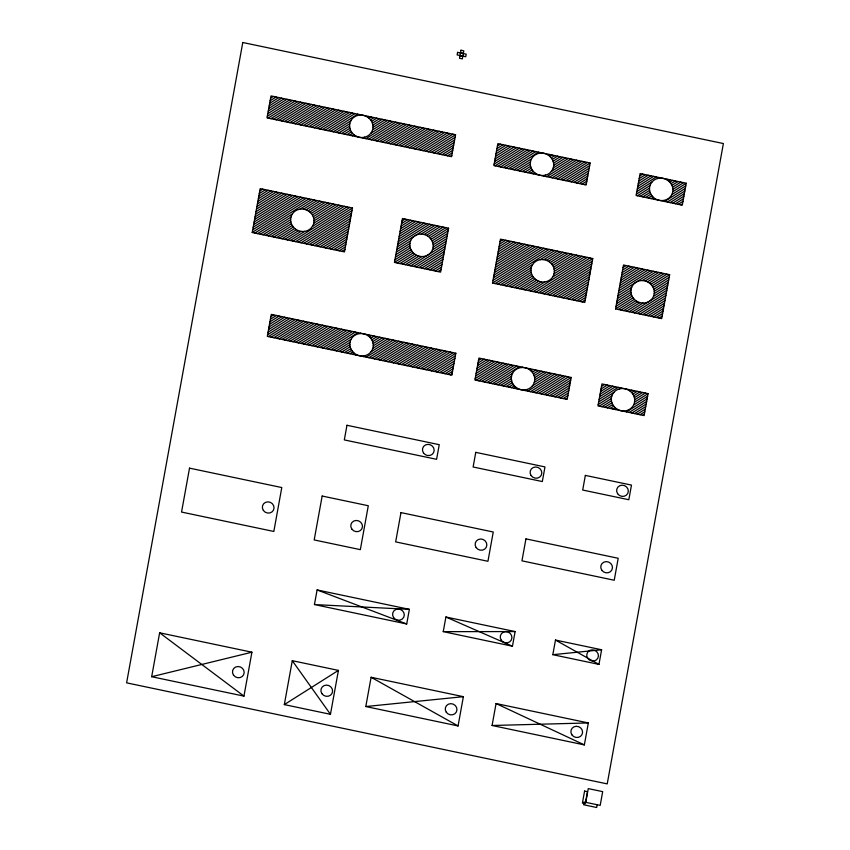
<?xml version="1.0" encoding="UTF-8"?>
<svg xmlns="http://www.w3.org/2000/svg" width="850" height="850" viewBox="0 0 850 850"><rect width="100%" height="100%" fill="white"/><g stroke="black" fill="none" stroke-linecap="round" stroke-linejoin="round"><path stroke-width="1.27" d="M151.672 676.717L159.641 632.804L251.919 652.205L243.95 696.118L151.672 676.717L251.919 652.205M352.463 208.006L344.494 251.919L252.216 232.518L260.185 188.604L352.463 208.006L298.361 242.218M284.325 704.607L292.283 660.694L338.428 670.395L330.459 714.308L284.325 704.607L338.428 670.395M314.447 604.573L317.103 589.942L409.371 609.344L406.714 623.974L314.447 604.573L409.371 609.344M394.474 262.427L402.443 218.514L448.577 228.214L440.608 272.127L394.474 262.427L411.963 251.366M455.558 134.725L451.584 156.676L267.027 117.874L271.012 95.922L455.558 134.725L428.506 151.821M365.797 706.541L371.11 677.269L463.377 696.671L458.065 725.942L365.797 706.541L463.377 696.671M455.844 353.207L451.86 375.158L267.304 336.356L271.288 314.404L455.844 353.207L428.793 370.303M492.522 283.039L500.48 239.137L592.758 258.538L584.789 302.441L492.522 283.039L546.539 248.816M443.243 631.656L445.899 617.015L515.111 631.571L512.454 646.213L443.243 631.656L515.111 631.571M590.134 163.019L586.149 184.971L493.871 165.569L497.856 143.618L590.134 163.019L563.082 180.115M492.076 725.496L496.06 703.545L588.338 722.946L584.354 744.898L492.076 725.496L588.338 722.946M571.189 377.453L567.205 399.404L474.927 380.003L478.911 358.052L571.189 377.453L544.138 394.559M552.819 654.691L555.475 640.061L601.609 649.761L598.963 664.392L552.819 654.691L601.609 649.761M615.549 308.911L623.518 264.998L669.651 274.699L661.693 318.612L615.549 308.911L633.037 297.851M648.082 393.624L644.098 415.576L597.964 405.875L601.938 383.924L648.082 393.624L634.557 402.178M686.247 183.228L682.263 205.179L636.129 195.479L640.114 173.528L686.247 183.228L672.722 191.781M585.778 802.326L588.264 788.609L602.682 791.637L600.196 805.364L584.099 802.007L583.599 804.748L596.668 807.5L597.168 804.759M270.598 98.196L273.413 96.422M270.13 100.789L276.133 96.996M269.663 103.371L278.853 97.569M269.195 105.963L281.562 98.132M268.717 108.556L284.283 98.706M268.249 111.137L287.002 99.28M267.782 113.73L289.723 99.854M267.314 116.312L292.442 100.427M268.111 118.097L295.163 100.991M270.831 118.671L297.882 101.564M273.551 119.244L300.603 102.138M276.261 119.818L303.312 102.712M278.981 120.381L306.032 103.286M281.701 120.955L308.752 103.849M284.421 121.529L311.472 104.422M287.141 122.103L314.192 104.996M289.861 122.676L316.912 105.57M292.581 123.239L319.632 106.144M295.301 123.813L322.352 106.707M298.01 124.387L325.061 107.281M300.73 124.961L327.781 107.854M303.45 125.534L330.501 108.428M306.17 126.098L333.221 109.002M308.89 126.671L335.941 109.565M311.61 127.245L338.661 110.139M314.33 127.819L341.381 110.713M317.05 128.393L344.101 111.286M319.759 128.956L346.811 111.86M322.479 129.529L349.531 112.423M325.199 130.103L352.251 112.997M327.919 130.677L354.971 113.571M330.639 131.251L357.691 114.144M333.359 131.814L350.859 120.753M359.816 115.09L360.411 114.718M336.079 132.387L349.786 123.718M338.799 132.961L349.594 126.129M341.509 133.535L349.871 128.244M367.54 117.077L368.56 116.429M344.229 134.109L350.498 130.146M369.166 118.341L371.28 117.002M346.949 134.672L351.401 131.856M370.504 119.786L374 117.576M259.739 191.048L262.746 189.146M349.669 135.246L352.58 133.407M371.578 121.391L376.72 118.139M259.271 193.63L265.466 189.72M352.389 135.819L354.036 134.778M372.374 123.176L379.44 118.713M258.804 196.222L268.175 190.294M355.109 136.393L355.789 135.957M372.874 125.162L382.16 119.287M258.336 198.804L270.895 190.857M372.991 127.373L384.88 119.861M257.869 201.397L273.615 191.431M372.523 129.954L387.6 120.434M257.391 203.979L276.335 192.004M363.258 138.104L364.714 137.19M370.696 133.407L390.309 120.998M256.923 206.571L279.055 192.578M365.978 138.678L393.029 121.571M256.456 209.153L281.775 193.152M368.698 139.251L395.749 122.145M255.988 211.746L284.495 193.715M371.418 139.825L398.469 122.719M255.521 214.327L287.215 194.289M374.138 140.388L401.189 123.293M255.053 216.92L289.924 194.863M376.858 140.962L403.909 123.856M254.575 219.502L292.644 195.436M379.578 141.536L406.629 124.429M254.107 222.094L295.364 196.01M382.298 142.109L409.349 125.003M253.64 224.676L298.084 196.573M385.007 142.683L412.059 125.577M253.173 227.269L300.804 197.147M387.728 143.246L414.779 126.151M252.705 229.851L303.524 197.721M390.447 143.82L417.499 126.714M252.227 232.443L306.244 198.294M393.168 144.394L420.219 127.287M254.862 233.07L308.964 198.868M395.888 144.968L422.939 127.861M257.571 233.644L311.674 199.431M398.608 145.541L425.659 128.435M260.291 234.218L292.368 213.934M299.901 209.174L314.394 200.005M401.328 146.104L428.379 129.009M263.011 234.791L290.966 217.111M303.556 209.153L317.114 200.579M404.047 146.678L431.099 129.572M265.731 235.354L290.636 219.619M306.138 209.812L319.834 201.153M406.757 147.252L433.808 130.146M268.451 235.928L290.828 221.786M308.199 210.8L322.554 201.726M409.477 147.826L436.528 130.719M271.171 236.502L291.38 223.72M309.889 212.022L325.274 202.289M412.197 148.399L439.248 131.293M273.891 237.076L292.23 225.473M311.291 213.424L327.994 202.863M414.917 148.962L441.968 131.867M276.611 237.649L293.356 227.056M312.418 215.008L330.714 203.437M417.637 149.536L444.688 132.43M279.321 238.212L294.737 228.469M313.278 216.75L333.423 204.011M420.357 150.11L447.408 133.004M282.041 238.786L296.427 229.691M313.841 218.684L336.143 204.584M423.077 150.684L450.128 133.577M284.761 239.36L298.478 230.69M314.043 220.851L338.863 205.148M425.797 151.258L452.848 134.151M287.481 239.934L301.027 231.37M313.735 223.327L341.583 205.721M290.201 240.508L304.629 231.381M312.386 226.482L344.303 206.295M431.226 152.394L455.09 137.307M292.921 241.071L347.023 206.869M433.946 152.968L454.623 139.899M295.641 241.644L349.743 207.442M436.666 153.542L454.155 142.481M439.386 154.116L453.688 145.074M301.07 242.792L351.985 210.598M442.106 154.679L453.22 147.656M303.79 243.366L351.517 213.18M444.826 155.252L452.742 150.248M306.51 243.929L351.05 215.773M447.546 155.826L452.274 152.83M309.23 244.502L350.582 218.354M450.256 156.4L451.807 155.423M311.95 245.076L350.115 220.947M314.67 245.65L349.647 223.539M317.39 246.224L349.169 226.121M320.11 246.787L348.702 228.714M322.819 247.361L348.234 231.296M325.539 247.934L347.767 233.888M328.259 248.508L347.299 236.47M330.979 249.082L346.821 239.062M497.409 146.051L500.416 144.149M333.699 249.645L346.354 241.644M496.942 148.633L503.136 144.723M336.419 250.219L345.886 244.237M496.474 151.226L505.856 145.297M339.139 250.792L345.419 246.819M341.859 251.366L344.951 249.411M496.007 153.808L508.566 145.871M495.539 156.4L511.286 146.434M495.072 158.982L514.006 147.008M494.594 161.574L516.726 147.581M401.986 221.032L405.078 219.077M494.126 164.156L519.446 148.155M401.519 223.614L407.798 219.64M495.114 165.824L522.166 148.729M401.051 226.206L410.518 220.214M497.834 166.398L524.886 149.292M400.573 228.788L413.238 220.788M500.554 166.972L527.606 149.866M400.106 231.381L415.958 221.361M503.264 167.546L530.315 150.439M399.638 233.962L418.678 221.935M270.874 316.678L273.689 314.904M505.984 168.119L533.035 151.013M399.171 236.555L421.388 222.498M270.406 319.271L276.409 315.478M508.704 168.683L535.755 151.587M398.703 239.137L424.108 223.072M269.939 321.863L279.129 316.051M511.424 169.256L538.475 152.15M398.236 241.729L426.828 223.646M269.471 324.445L281.849 316.625M514.144 169.83L531.505 158.854M540.642 153.074L541.195 152.724M397.757 244.311L429.547 224.219M269.004 327.038L284.559 317.188M516.864 170.404L530.485 161.787M397.29 246.904L432.267 224.793M268.526 329.619L287.279 317.762M519.584 170.977L530.304 164.188M396.822 249.496L410.614 240.773M421.196 234.079L434.987 225.356M268.058 332.212L289.999 318.336M522.304 171.541L530.591 166.303M548.303 155.104L549.355 154.445M396.355 252.078L409.902 243.514M424.161 234.494L437.707 225.93M267.591 334.794L292.719 318.909M525.013 172.114L531.229 168.194M549.918 156.368L552.064 155.008M395.888 254.671L409.87 245.82M426.434 235.344L440.428 226.504M268.387 336.579L295.439 319.483M527.733 172.688L532.142 169.904M551.246 157.824L554.784 155.582M395.409 257.252L410.263 247.871M428.294 236.459L443.137 227.077M271.108 337.152L298.159 320.046M530.453 173.262L533.322 171.445M552.309 159.439L557.504 156.156M394.942 259.845L410.975 249.709M429.834 237.777L445.857 227.651M273.828 337.726L300.879 320.62M533.173 173.836L534.788 172.816M553.106 161.234L560.224 156.729M431.088 239.275L448.577 228.214M276.547 338.3L303.599 321.194M535.893 174.399L536.552 173.984M553.584 163.211L562.944 157.303M397.194 263.001L413.217 252.864M432.087 240.943L448.109 230.807M279.257 338.874L306.308 321.767M553.69 165.442L565.664 157.866M399.914 263.574L414.757 254.182M432.799 242.781L447.642 233.399M281.977 339.437L309.028 322.341M553.212 168.034L568.384 158.44M402.634 264.148L416.617 255.298M433.181 244.821L447.174 235.981M284.697 340.011L311.748 322.904M544.053 176.12L545.594 175.143M551.289 171.541L571.104 159.014M405.354 264.711L418.901 256.148M433.16 247.137L446.707 238.574M287.417 340.584L314.468 323.478M546.763 176.694L573.814 159.587M408.074 265.285L421.866 256.562M432.438 249.879L446.229 241.156M290.137 341.158L317.188 324.052M549.482 177.257L576.534 160.161M410.784 265.859L445.761 243.748M292.857 341.732L319.908 324.626M552.202 177.831L579.254 160.724M413.504 266.433L445.294 246.33M295.577 342.295L322.628 325.189M554.923 178.404L581.974 161.298M416.224 267.006L444.826 248.923M298.297 342.869L325.348 325.763M557.643 178.978L584.694 161.872M418.944 267.569L444.359 251.504M301.006 343.442L328.058 326.336M560.362 179.552L587.414 162.446M421.664 268.143L443.881 254.097M303.726 344.016L330.777 326.91M424.384 268.717L443.413 256.679M306.446 344.59L333.498 327.484M565.803 180.689L589.666 165.601M427.104 269.291L442.946 259.271M309.166 345.153L336.217 328.047M568.512 181.262L589.188 168.194M429.824 269.854L442.478 261.853M311.886 345.727L338.938 328.621M571.232 181.836L588.721 170.776M432.533 270.428L442.011 264.446M314.606 346.301L341.658 329.194M573.952 182.41L588.253 173.368M435.253 271.001L441.543 267.027M317.326 346.874L344.377 329.768M576.672 182.973L587.786 175.95M437.973 271.575L441.065 269.62M320.046 347.448L347.098 330.342M579.392 183.547L587.318 178.542M322.756 348.011L349.817 330.905M582.112 184.121L586.84 181.124M325.476 348.585L352.527 331.479M584.832 184.694L586.372 183.717M328.196 349.159L355.247 332.053M500.044 241.57L503.041 239.668M330.916 349.733L357.967 332.626M499.577 244.152L505.761 240.242M333.636 350.306L351.135 339.235M360.092 333.572L360.687 333.2M499.099 246.744L508.481 240.816M336.356 350.869L350.072 342.199M498.631 249.326L511.201 241.389M339.076 351.443L349.871 344.611M498.164 251.919L513.921 241.952M341.796 352.017L350.158 346.726M367.816 335.559L368.847 334.911M497.696 254.501L516.641 242.526M344.505 352.591L350.774 348.627M369.442 336.823L371.567 335.484M497.229 257.093L519.35 243.1M347.225 353.154L351.688 350.338M370.791 338.268L374.276 336.058M496.761 259.675L522.07 243.674M349.945 353.728L352.856 351.889M371.854 339.873L376.996 336.621M496.283 262.267L524.79 244.248M352.665 354.301L354.312 353.26M372.661 341.658L379.716 337.195M495.816 264.849L527.51 244.811M355.385 354.875L356.065 354.439M373.15 343.644L382.436 337.769M495.348 267.442L530.23 245.384M639.657 176.035L642.749 174.08M373.267 345.854L385.156 338.342M494.881 270.024L532.95 245.958M639.189 178.617L645.469 174.654M372.81 348.436L387.876 338.916M494.413 272.616L535.67 246.532M638.722 181.209L648.189 175.217M363.545 356.586L364.99 355.672M370.972 351.889L390.596 339.479M638.254 183.802L650.909 175.791M493.935 275.209L538.39 247.106M366.254 357.159L393.316 340.053M637.776 186.384L653.629 176.364M493.467 277.791L541.099 247.669M368.974 357.733L396.026 340.627M637.309 188.976L656.349 176.938M493 280.383L543.819 248.242M371.694 358.307L398.746 341.201M636.841 191.558L652.024 181.964M657.411 178.553L659.069 177.512M374.414 358.87L401.466 341.774M636.374 194.151L650.016 185.523M495.157 283.592L549.259 249.39M377.134 359.444L404.186 342.337M637.447 195.755L649.506 188.126M497.877 284.166L551.979 249.964M379.854 360.017L406.906 342.911M640.167 196.329L649.591 190.368M666.581 179.626L667.218 179.222M500.597 284.739L532.663 264.456M540.207 259.696L554.699 250.527M382.574 360.591L409.626 343.485M642.887 196.903L650.069 192.355M668.355 180.795L669.938 179.796M503.317 285.313L531.261 267.644M543.862 259.675L557.419 251.101M385.294 361.165L412.346 344.059M645.607 197.466L650.856 194.151M669.821 182.155L672.658 180.37M506.026 285.887L530.931 270.141M546.433 260.334L560.139 251.674M388.004 361.728L415.066 344.632M648.327 198.039L651.907 195.776M671.022 183.696L675.378 180.933M508.746 286.45L531.122 272.308M548.494 261.322L562.849 252.248M390.724 362.302L417.775 345.196M651.047 198.613L653.236 197.232M671.946 185.396L678.098 181.507M511.466 287.024L531.686 274.242M550.194 262.544L565.569 252.822M393.444 362.876L420.495 345.769M514.186 287.598L532.536 275.995M551.586 263.946L568.289 253.385M653.767 199.187L654.84 198.507M672.584 187.287L680.818 182.081M396.164 363.449L423.215 346.343M516.906 288.171L533.651 277.578M552.713 265.529L571.009 253.959M672.881 189.38L683.528 182.654M398.884 364.023L425.935 346.917M519.626 288.745L535.043 278.991M553.573 267.272L573.729 254.532M401.604 364.586L428.655 347.491M671.734 194.692L685.78 185.81M522.346 289.308L536.733 280.213M554.136 269.206L576.449 255.106M404.324 365.16L431.375 348.054M664.636 201.471L685.312 188.403M525.066 289.882L538.773 281.212M554.349 271.373L579.169 255.68M407.044 365.734L434.095 348.627M667.356 202.045L684.845 190.984M527.776 290.456L541.333 281.892M554.041 273.859L581.889 256.243M409.753 366.308L436.815 349.201M670.076 202.619L684.378 193.577M530.496 291.029L544.935 281.902M552.681 277.004L584.598 256.817M412.473 366.881L439.524 349.775M672.796 203.182L683.899 196.159M533.216 291.603L587.318 257.391M415.193 367.444L442.244 350.349M675.516 203.756L683.432 198.751M535.936 292.166L590.038 257.964M417.913 368.018L444.964 350.912M678.226 204.329L682.964 201.333M538.656 292.74L592.758 258.538M420.633 368.592L447.684 351.486M680.946 204.903L682.497 203.926M541.376 293.314L592.291 261.12M423.353 369.166L450.404 352.059M544.096 293.888L591.823 263.712M426.073 369.739L453.124 352.633M546.816 294.461L591.356 266.294M549.536 295.024L590.878 268.887M431.513 370.876L455.366 355.789M552.245 295.598L590.41 271.469M434.223 371.45L454.899 358.381M554.965 296.172L589.942 274.061M436.942 372.024L454.431 360.963M557.685 296.746L589.475 276.643M439.663 372.598L453.964 363.556M560.405 297.319L589.008 279.236M442.382 373.161L453.496 366.138M563.125 297.882L588.529 281.817M445.103 373.734L453.029 368.73M565.845 298.456L588.062 284.41M447.822 374.308L452.551 371.312M568.565 299.03L587.594 286.992M450.543 374.882L452.083 373.904M571.285 299.604L587.127 289.584M623.061 267.516L626.153 265.551M478.465 360.485L481.472 358.594M573.994 300.178L586.659 292.166M622.593 270.098L628.872 266.124M477.998 363.078L484.192 359.168M576.714 300.741L586.192 294.759M622.126 272.691L631.593 266.698M477.53 365.659L486.901 359.731M579.434 301.314L585.714 297.341M621.658 275.272L634.312 267.272M477.062 368.252L489.621 360.304M582.154 301.888L585.246 299.933M621.18 277.865L637.032 267.846M476.595 370.834L492.341 360.878M620.713 280.447L639.753 268.409M476.117 373.426L495.061 361.452M620.245 283.039L642.472 268.983M475.649 376.008L497.781 362.026M619.778 285.621L645.182 269.556M475.182 378.601L500.501 362.589M619.31 288.214L647.902 270.13M476.17 380.269L503.221 363.163M618.843 290.796L650.622 270.704M478.89 380.842L505.941 363.736M618.364 293.388L653.342 271.267M481.599 381.416L508.651 364.31M617.897 295.97L631.688 287.247M642.271 280.564L656.062 271.841M484.319 381.979L511.371 364.884M617.429 298.562L630.976 289.999M645.235 280.978L658.782 272.414M487.039 382.553L514.091 365.447M616.962 301.144L630.944 292.304M647.509 281.828L661.502 272.988M489.759 383.127L516.811 366.021M616.494 303.737L631.338 294.344M649.368 282.944L664.222 273.562M492.479 383.701L519.531 366.594M616.016 306.319L632.049 296.193M650.909 284.261L666.931 274.125M495.199 384.274L512.561 373.288M521.688 367.519L522.251 367.168M652.162 285.759L669.651 274.699M497.919 384.837L511.541 376.231M618.269 309.485L634.302 299.349M653.161 287.428L669.184 277.291M500.639 385.411L511.36 378.632M620.989 310.048L635.832 300.666M653.873 289.266L668.716 279.873M503.349 385.985L511.647 380.736M529.348 369.548L530.4 368.879M623.709 310.622L637.691 301.782M654.256 291.306L668.249 282.466M506.069 386.559L512.274 382.627M530.974 370.812L533.12 369.453M626.429 311.196L639.976 302.632M654.234 293.611L667.781 285.047M508.789 387.132L513.198 384.338M532.302 372.257L535.84 370.026M629.149 311.769L642.94 303.046M653.512 296.363L667.303 287.64M511.509 387.696L514.378 385.879M533.364 373.883L538.56 370.6M631.869 312.343L666.836 290.222M514.229 388.269L515.844 387.249M534.161 375.668L541.28 371.163M634.578 312.906L666.368 292.814M516.949 388.843L517.608 388.429M534.639 377.655L544 371.737M637.298 313.48L665.901 295.396M534.746 379.886L546.72 372.311M640.018 314.054L665.433 297.989M534.257 382.479L549.44 372.884M642.738 314.627L664.966 300.571M525.098 390.554L526.649 389.576M532.344 385.974L552.149 373.458M645.458 315.201L664.487 303.163M527.818 391.127L554.869 374.021M648.178 315.764L664.02 305.745M530.538 391.701L557.589 374.595M650.898 316.338L663.553 308.337M533.258 392.275L560.309 375.169M653.618 316.912L663.085 310.93M535.978 392.849L563.029 375.743M656.327 317.486L662.617 313.512M538.698 393.412L565.749 376.316M659.048 318.059L662.15 316.104M541.418 393.986L568.469 376.879M546.847 395.133L570.711 380.046M549.567 395.707L570.244 382.627M552.287 396.27L569.776 385.22M555.008 396.844L569.309 387.802M557.727 397.418L568.841 390.394M560.447 397.991L568.374 392.976M563.168 398.565L567.896 395.569M565.888 399.128L567.428 398.151M601.492 386.431L604.584 384.476M601.014 389.024L607.304 385.05M600.546 391.606L610.024 385.624M600.079 394.198L612.733 386.187M599.611 396.78L615.453 386.761M599.144 399.373L618.173 387.334M598.676 401.954L613.849 392.36M619.236 388.949L620.893 387.908M598.198 404.547L611.841 395.919M599.282 406.151L611.341 398.533M602.002 406.725L611.426 400.764M628.416 390.022L629.053 389.619M604.722 407.299L611.904 402.751M630.19 391.191L631.773 390.192M607.431 407.873L612.68 404.547M631.656 392.551L634.482 390.766M610.151 408.436L613.732 406.172M632.846 394.092L637.202 391.34M612.871 409.009L615.06 407.628M633.771 395.792L639.923 391.903M615.591 409.583L616.675 408.903M634.419 397.683L642.643 392.477M634.716 399.787L645.362 393.051M633.569 405.089L647.615 396.206M626.471 411.868L647.137 398.799M629.181 412.441L646.669 401.381M631.901 413.015L646.202 403.973M634.621 413.589L645.734 406.555M637.341 414.152L645.267 409.147M640.061 414.726L644.799 411.729M642.781 415.299L644.321 414.322M460.509 52.796L463.335 53.391M459.978 55.707L462.814 56.302M317.103 589.942L406.714 623.974M445.899 617.015L512.454 646.213M496.06 703.545L584.354 744.898M555.475 640.061L598.963 664.392M371.11 677.269L458.065 725.942M159.641 632.804L243.95 696.118M292.283 660.694L330.459 714.308M242.781 42.5L126.618 682.847L607.219 783.891L723.382 143.544L242.781 42.5M189.518 468.148L181.549 512.061L273.828 531.462L281.786 487.549L189.518 468.148M322.161 496.039L314.192 539.941L360.336 549.642L368.294 505.739L322.161 496.039M346.97 425.276L344.314 439.918L436.592 459.319L439.248 444.678L346.97 425.276M457.598 52.36L457.13 54.931L465.726 56.748L466.193 54.166L457.598 52.36M460.976 50.224L459.51 58.289L462.347 58.884L463.803 50.819L460.976 50.224M400.977 512.603L395.664 541.886L487.942 561.287L493.255 532.004L400.977 512.603M475.766 452.359L473.121 467.001L542.321 481.546L544.977 466.916L475.766 452.359M525.938 538.879L521.953 560.841L614.231 580.242L618.205 558.28L525.938 538.879M585.352 475.394L582.696 490.036L628.83 499.736L631.486 485.095L585.352 475.394M584.588 791.063L582.409 803.08L585.289 803.686L587.467 791.669L584.588 791.063M651.472 195.171A11.826 11.114 24.5 0 0 671.702 194.767A11.826 11.114 24.5 0 0 660.407 178.107A11.826 11.114 24.5 0 0 651.472 195.171M532.281 170.106A11.826 11.114 24.5 0 0 552.511 169.713A11.826 11.114 24.5 0 0 541.216 153.053A11.826 11.114 24.5 0 0 532.281 170.106M351.571 132.122A11.826 11.114 24.5 0 0 371.801 131.718A11.826 11.114 24.5 0 0 360.517 115.058A11.826 11.114 24.5 0 0 351.571 132.122M411.804 251.143A11.826 11.114 24.5 0 0 432.034 250.739A11.826 11.114 24.5 0 0 420.739 234.079A11.826 11.114 24.5 0 0 411.804 251.143M292.612 226.079A11.826 11.114 24.5 0 0 312.842 225.686A11.826 11.114 24.5 0 0 301.559 209.026A11.826 11.114 24.5 0 0 292.612 226.079M532.918 276.611A11.826 11.114 24.5 0 0 553.148 276.207A11.826 11.114 24.5 0 0 541.854 259.548A11.826 11.114 24.5 0 0 532.918 276.611M632.878 297.627A11.826 11.114 24.5 0 0 653.108 297.224A11.826 11.114 24.5 0 0 641.824 280.564A11.826 11.114 24.5 0 0 632.878 297.627M351.847 350.604A11.826 11.114 24.5 0 0 372.077 350.2A11.826 11.114 24.5 0 0 360.793 333.54A11.826 11.114 24.5 0 0 351.847 350.604M513.336 384.551A11.826 11.114 24.5 0 0 533.566 384.147A11.826 11.114 24.5 0 0 522.272 367.487A11.826 11.114 24.5 0 0 513.336 384.551M613.296 405.567A11.826 11.114 24.5 0 0 633.526 405.174A11.826 11.114 24.5 0 0 622.232 388.514A11.826 11.114 24.5 0 0 613.296 405.567M423.449 452.891A5.907 5.557 24.5 0 0 433.564 452.689A5.907 5.557 24.5 0 0 427.911 444.359A5.907 5.557 24.5 0 0 423.449 452.891M531.101 475.522A5.907 5.557 24.5 0 0 541.216 475.32A5.907 5.557 24.5 0 0 535.564 466.99A5.907 5.557 24.5 0 0 531.101 475.522M617.61 493.712A5.907 5.557 24.5 0 0 627.725 493.51A5.907 5.557 24.5 0 0 622.072 485.18A5.907 5.557 24.5 0 0 617.61 493.712M263.33 510.393A5.907 5.557 24.5 0 0 273.445 510.191A5.907 5.557 24.5 0 0 267.803 501.861A5.907 5.557 24.5 0 0 263.33 510.393M351.762 528.987A5.907 5.557 24.5 0 0 361.877 528.785A5.907 5.557 24.5 0 0 356.235 520.455A5.907 5.557 24.5 0 0 351.762 528.987M476.127 547.538A5.907 5.557 24.5 0 0 486.243 547.336A5.907 5.557 24.5 0 0 480.59 539.006A5.907 5.557 24.5 0 0 476.127 547.538M601.747 570.148A5.907 5.557 24.5 0 0 611.862 569.946A5.907 5.557 24.5 0 0 606.209 561.616A5.907 5.557 24.5 0 0 601.747 570.148M393.571 617.546A5.907 5.557 24.5 0 0 403.686 617.344A5.907 5.557 24.5 0 0 398.044 609.014A5.907 5.557 24.5 0 0 393.571 617.546M501.224 640.178A5.907 5.557 24.5 0 0 511.339 639.986A5.907 5.557 24.5 0 0 505.697 631.656A5.907 5.557 24.5 0 0 501.224 640.178M587.732 658.367A5.907 5.557 24.5 0 0 597.847 658.166A5.907 5.557 24.5 0 0 592.206 649.846A5.907 5.557 24.5 0 0 587.732 658.367M233.463 675.049A5.907 5.557 24.5 0 0 243.578 674.847A5.907 5.557 24.5 0 0 237.926 666.517A5.907 5.557 24.5 0 0 233.463 675.049M321.895 693.643A5.907 5.557 24.5 0 0 332.01 693.441A5.907 5.557 24.5 0 0 326.358 685.111A5.907 5.557 24.5 0 0 321.895 693.643M446.25 712.194A5.907 5.557 24.5 0 0 456.365 711.992A5.907 5.557 24.5 0 0 450.723 703.662A5.907 5.557 24.5 0 0 446.25 712.194M571.869 734.804A5.907 5.557 24.5 0 0 581.984 734.612A5.907 5.557 24.5 0 0 576.343 726.282A5.907 5.557 24.5 0 0 571.869 734.804"/></g></svg>
